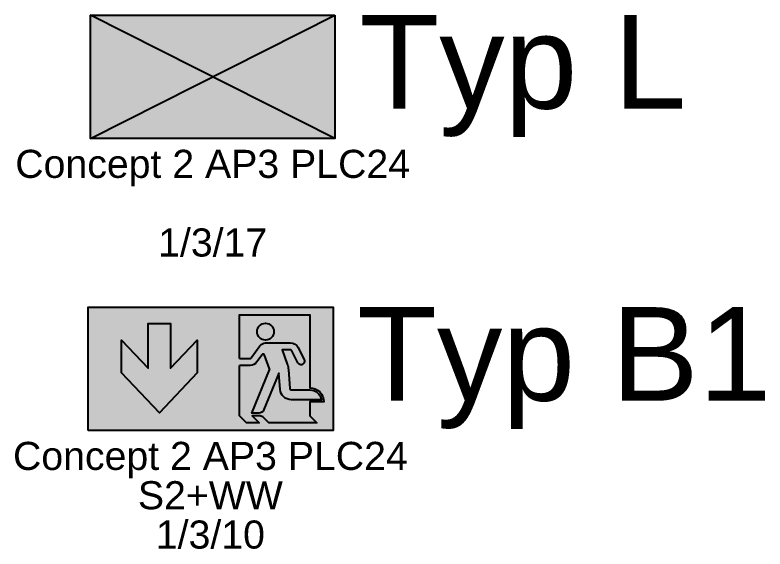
# Model space of a CAD drawing. Header units: millimetres. Extents: x -107261 to 64178, y -7557 to 117559.
# Drawn here: x -52652 to -50649, y 70294 to 71720 of the extents above; entities that cross this region are included whole.
import ezdxf
from ezdxf.enums import TextEntityAlignment as Align

# ---------------------------------------------------------------- set-up
doc = ezdxf.new("R2010")
doc.units = ezdxf.units.MM
for name, color, linetype in [('din_SIBEL_10_emergency_lighting', 90, 'Continuous'), ('din_SIBEL_30_color_green', 90, 'Continuous'), ('din_SIBEL_31_color_white', 255, 'Continuous'), ('din_SIBEL_32_color_black', 250, 'Continuous'), ('din_SIBEL_33_color_yellow', 40, 'Continuous'), ('din_SIBEL_50_type_name', 90, 'Continuous'), ('din_SIBEL_51_typenumber', 90, 'Continuous'), ('din_SIBEL_52_info', 90, 'Continuous'), ('din_SIBEL_61_labeling', 90, 'Continuous')]:
    doc.layers.add(name, color=color, linetype=linetype)
doc.styles.get("Standard").update_dxf_attribs({"font": 'arial.ttf'})

# ---------------------------------------------------------------- blocks, each defined once
blk = doc.blocks.new('Standardblock_RZ_PU')
at = {"layer": 'din_SIBEL_30_color_green'}
h = blk.add_hatch(color=256, dxfattribs=at)
h.dxf.hatch_style = 1
h.paths.add_polyline_path([(328.1, 0), (-326.4, 0), (-326.4, -330), (328.1, -330)])
h.paths.add_polyline_path([(-237.5, -88.5), (-166.3, -163.5), (-166.3, -43.5), (-106.3, -43.5), (-106.3, -163.5), (-35.1, -88.5), (-35.1, -175.6), (-136.3, -282.2), (-237.5, -175.6)], flags=16)
h.paths.add_polyline_path([(77.8, -20.7), (265.3, -20.7), (265.3, -215.6, -0.414214), (302.8, -253.1), (265.3, -253.1), (265.3, -290.6), (284, -309.3), (156.5, -309.3), (142.2, -295, 0.198912), (131.6, -290.6), (111.6, -290.6), (130.3, -309.3), (96.6, -309.3), (77.8, -290.6), (77.8, -155.6), (105.9, -155.6, 0.239952), (124.1, -146.4), (138, -127.3, -0.599876), (144.5, -128.2), (158.1, -165.1, -0.187349), (158, -167.8), (110.7, -283.1), (129, -283.1, 0.304268), (142.9, -273.8), (182.9, -176.4), (186.2, -219.8, 0.391902), (216.1, -247.5), (265.3, -247.5), (296.6, -247.5, 0.363159), (265.3, -221.2), (216.1, -221.2, -0.391902), (212.4, -217.8), (208.5, -167.1, 0.068786), (205.2, -152.1), (191.4, -114.4), (213.9, -114.4, -0.284079), (217.2, -116.4), (233.5, -149, 1), (250.3, -140.6), (234, -108.1, 0.284079), (213.9, -95.6), (147.3, -95.6, 0.239952), (132.2, -103.4), (108.9, -135.3, -0.239952), (105.9, -136.9), (77.8, -136.9)], flags=16)
h.paths.add_polyline_path([(169.7, -65.6, -1), (124.7, -65.6, -1)], flags=0)
h.paths.add_polyline_path([(169.7, -65.6, 1), (124.7, -65.6, 1)], flags=0)
h = blk.add_hatch(color=256, dxfattribs=at)
h.dxf.hatch_style = 1
h.paths.add_polyline_path([(169.7, -65.6, 1), (124.7, -65.6, 1)])
at = {"layer": 'din_SIBEL_31_color_white'}
h = blk.add_hatch(color=256, dxfattribs=at)
h.dxf.hatch_style = 1
h.paths.add_polyline_path([(-35.1, -88.5), (-106.3, -163.5), (-106.3, -43.5), (-166.3, -43.5), (-166.3, -163.5), (-237.5, -88.5), (-237.5, -175.6), (-136.3, -282.2), (-35.1, -175.6)])
h.paths.add_polyline_path([(265.3, -20.7), (77.8, -20.7), (77.8, -136.9), (105.9, -136.9, 0.239952), (108.9, -135.3), (132.2, -103.4, -0.239952), (147.3, -95.6), (213.9, -95.6, -0.284079), (234, -108.1), (250.3, -140.6, -1), (233.5, -149), (217.2, -116.4, 0.284079), (213.9, -114.4), (191.4, -114.4), (205.2, -152.1, -0.068786), (208.5, -167.1), (212.4, -217.8, 0.391902), (216.1, -221.2), (265.3, -221.2, -0.363159), (296.6, -247.5), (265.3, -247.5), (216.1, -247.5, -0.391902), (186.2, -219.8), (182.9, -176.4), (142.9, -273.8, -0.304268), (129, -283.1), (110.7, -283.1), (158, -167.8, 0.187349), (158.1, -165.1), (144.5, -128.2, 0.599876), (138, -127.3), (124.1, -146.4, -0.239952), (105.9, -155.6), (77.8, -155.6), (77.8, -290.6), (96.6, -309.3), (130.3, -309.3), (111.6, -290.6), (131.6, -290.6, -0.198912), (142.2, -295), (156.5, -309.3), (284, -309.3), (265.3, -290.6), (265.3, -253.1), (302.8, -253.1, 0.414214), (265.3, -215.6)])
h.paths.add_polyline_path([(169.7, -65.6, -1), (124.7, -65.6, -1)], flags=16)
at = {"layer": 'din_SIBEL_32_color_black'}
for points in [[(-326.4, -330), (-326.4, 0), (328.1, 0), (328.1, -330)], [(-237.5, -175.6), (-237.5, -88.5), (-166.3, -163.5), (-166.3, -43.5), (-106.3, -43.5), (-106.3, -163.5), (-35.1, -88.5), (-35.1, -175.6), (-136.3, -282.2)]]:
    blk.add_lwpolyline(points, close=True, dxfattribs=at)
for points in [[(77.8, -136.9), (77.8, -20.7), (265.3, -20.7), (265.3, -215.6, -0.414214), (302.8, -253.1), (265.3, -253.1), (265.3, -290.6), (284, -309.3), (156.5, -309.3), (142.2, -295, 0.198912), (131.6, -290.6), (111.6, -290.6), (130.3, -309.3), (96.6, -309.3), (77.8, -290.6), (77.8, -155.6)], [(77.8, -136.9), (105.9, -136.9, 0.239952), (108.9, -135.3), (132.2, -103.4, -0.239952), (147.3, -95.6), (213.9, -95.6, -0.284079), (234, -108.1), (250.3, -140.6, -1), (233.5, -149), (217.2, -116.4, 0.284079), (213.9, -114.4), (191.4, -114.4), (205.2, -152.1, -0.068786), (208.5, -167.1), (212.4, -217.8, 0.391902), (216.1, -221.2), (265.3, -221.2, -0.363159), (296.6, -247.5), (265.3, -247.5), (216.1, -247.5, -0.391902), (186.2, -219.8), (182.9, -176.4), (142.9, -273.8, -0.304268), (129, -283.1), (110.7, -283.1), (158, -167.8, 0.187349), (158.1, -165.1), (144.5, -128.2, 0.599876), (138, -127.3), (124.1, -146.4, -0.239952), (105.9, -155.6), (77.8, -155.6)]]:
    blk.add_lwpolyline(points, format="xyb", dxfattribs=at)
blk.add_circle((147.2, -65.7), 22.5, dxfattribs=at)
blk = doc.blocks.new('din-Logo')
blk.add_lwpolyline([(-327.2, -330), (-327.2, -330), (-327.2, -330), (-327.2, -330)], close=True)
blk = doc.blocks.new('STANDARD_RZ_PU')
blk.add_blockref('din-Logo', (0, 0))
at = {"layer": 'din_SIBEL_10_emergency_lighting'}
blk.add_blockref('Standardblock_RZ_PU', (0, 0), dxfattribs=at)
at = {"layer": 'din_SIBEL_50_type_name', "flags": 9}
blk.add_attdef('TYPE', (-326.4, 18.1), '', height=25, dxfattribs=at)
at = {"layer": 'din_SIBEL_50_type_name', "flags": 8}
blk.add_attdef('TYPENAME', text='', height=75, dxfattribs=at).set_placement((0, -350), align=Align.TOP_CENTER)
at = {"layer": 'din_SIBEL_51_typenumber', "flags": 8}
blk.add_attdef('TYPENUMBER', text='', height=250, dxfattribs=at).set_placement((336.4, 0.9), align=Align.TOP_LEFT)
at = {"layer": 'din_SIBEL_52_info', "flags": 8}
blk.add_attdef('INFOTEXT', text='', height=75, dxfattribs=at).set_placement((0.9, -444.9), align=Align.TOP_CENTER)
at = {"layer": 'din_SIBEL_61_labeling', "flags": 8}
for tag, p in [('LABELING1', (0.9, -539.9)), ('LABELING2', (0.9, -634.9))]:
    blk.add_attdef(tag, text='', height=75, dxfattribs=at).set_placement(p, align=Align.TOP_CENTER)
blk = doc.blocks.new('Standardblock_SL')
at = {"layer": 'din_SIBEL_31_color_white'}
h = blk.add_hatch(color=256, dxfattribs=at)
h.dxf.hatch_style = 1
h.paths.add_polyline_path([(-326.4, 0), (0, -165), (326.4, 0)])
h.paths.add_polyline_path([(326.4, -330), (0, -165), (-326.4, -330)])
at = {"layer": 'din_SIBEL_33_color_yellow'}
h = blk.add_hatch(color=256, dxfattribs=at)
h.dxf.hatch_style = 1
h.paths.add_polyline_path([(0, -165), (-326.4, 0), (-326.4, -330)])
h.paths.add_polyline_path([(326.4, -330), (326.4, 0), (0, -165)])
at = {"layer": 'din_SIBEL_32_color_black'}
for p, q in [((-326.4, 0), (326.4, -330)), ((326.4, 0), (-326.4, -330))]:
    blk.add_line(p, q, dxfattribs=at)
blk.add_lwpolyline([(-326.4, -330), (-326.4, 0), (326.4, 0), (326.4, -330)], close=True, dxfattribs=at)
blk = doc.blocks.new('STANDARD_SL')
blk.add_blockref('din-Logo', (0, 0))
at = {"layer": 'din_SIBEL_10_emergency_lighting'}
blk.add_blockref('Standardblock_SL', (0, 0), dxfattribs=at)
at = {"layer": 'din_SIBEL_50_type_name', "flags": 9}
blk.add_attdef('TYPE', (-326.4, 18.1), '', height=25, dxfattribs=at)
at = {"layer": 'din_SIBEL_50_type_name', "flags": 8}
blk.add_attdef('TYPENAME', text='', height=75, dxfattribs=at).set_placement((0, -350), align=Align.TOP_CENTER)
at = {"layer": 'din_SIBEL_51_typenumber', "flags": 8}
blk.add_attdef('TYPENUMBER', text='', height=250, dxfattribs=at).set_placement((336.4, 0.9), align=Align.TOP_LEFT)
at = {"layer": 'din_SIBEL_52_info', "flags": 8}
blk.add_attdef('INFOTEXT', text='', height=75, dxfattribs=at).set_placement((0.9, -444.9), align=Align.TOP_CENTER)
at = {"layer": 'din_SIBEL_61_labeling', "flags": 8}
for tag, p in [('LABELING1', (0.9, -539.9)), ('LABELING2', (0.9, -634.9))]:
    blk.add_attdef(tag, text='', height=75, dxfattribs=at).set_placement(p, align=Align.TOP_CENTER)

msp = doc.modelspace()

# ---------------------------------------------------------------- block references
at = {"layer": 'din_SIBEL_10_emergency_lighting'}
ref = msp.add_blockref('STANDARD_SL', (-52123.9, 71390), dxfattribs=dict(at, rotation=180))
ref.add_attrib('LABELING1', '1/3/17', dxfattribs={"layer": 'din_SIBEL_61_labeling', "height": 75, "flags": 8}).set_placement((-52123.9, 71150), align=Align.TOP_CENTER)
ref.add_attrib('TYPENAME', 'Concept 2 AP3 PLC24', dxfattribs={"layer": 'din_SIBEL_50_type_name', "height": 75, "flags": 8}).set_placement((-52123.9, 71360), align=Align.TOP_CENTER)
ref.add_attrib('TYPENUMBER', 'Typ L', dxfattribs={"layer": 'din_SIBEL_51_typenumber', "height": 250, "flags": 8}).set_placement((-51732.2, 71720), align=Align.TOP_LEFT)
ref = msp.add_blockref('STANDARD_RZ_PU', (-52130, 70940), dxfattribs=at)
ref.add_attrib('LABELING1', '1/3/10', dxfattribs={"layer": 'din_SIBEL_61_labeling', "height": 75, "flags": 8}).set_placement((-52130, 70370.1), align=Align.TOP_CENTER)
ref.add_attrib('TYPENAME', 'Concept 2 AP3 PLC24', dxfattribs={"layer": 'din_SIBEL_50_type_name', "height": 75, "flags": 8}).set_placement((-52130, 70580.1), align=Align.TOP_CENTER)
ref.add_attrib('INFOTEXT', 'S2+WW', dxfattribs={"layer": 'din_SIBEL_52_info', "height": 75, "flags": 8}).set_placement((-52130, 70475.1), align=Align.TOP_CENTER)
ref.add_attrib('TYPENUMBER', 'Typ B1', dxfattribs={"layer": 'din_SIBEL_51_typenumber', "height": 250, "flags": 8}).set_placement((-51738.3, 70940), align=Align.TOP_LEFT)

doc.saveas('drawing.dxf')
